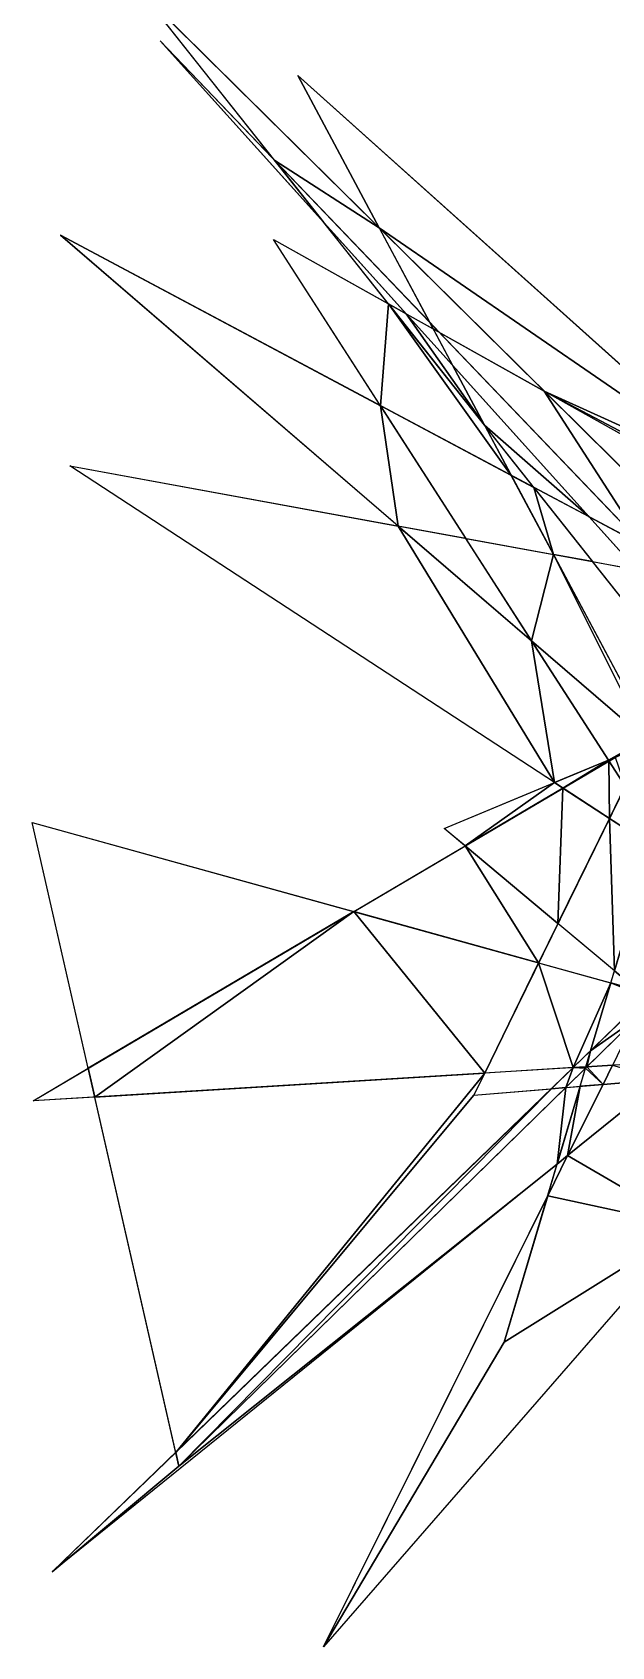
# Model space of a CAD drawing. Header units: metres. Extents: x -333 to 305, y -241 to 270.
# Drawn here: x 173.3 to 202.6, y -36.2 to 45.6 of the extents above; entities that cross this region are included whole.
import ezdxf

# ---------------------------------------------------------------- set-up
doc = ezdxf.new("R2010")
doc.units = ezdxf.units.M

msp = doc.modelspace()

# ---------------------------------------------------------------- linework, layer by layer
for p, q in [((240.29407, -30.068024, -350.6922), (178.86438, 47.568237, -345.6922)), ((178.86438, 47.568237, -345.6922), (257.03107, -29.908234, -340.6922)), ((174.29205, -32.41043, -405.6922), (256.51257, 47.26584, -410.6922)), ((256.51257, 47.26584, -410.6922), (180.7012, -27.054092, -415.6922)), ((256.8069, -35.397415, -375.6922), (179.7536, 45.179596, -370.6922)), ((179.7536, 45.179596, -370.6922), (238.88824, -20.533798, -365.6922)), ((197.16956, -20.768845, -345.6922), (216.72742, 45.27838, -350.6922)), ((253.77686, -16.785904, -410.6922), (186.72629, 43.418457, -405.6922)), ((186.72629, 43.418457, -405.6922), (229.1366, -36.163788, -400.6922)), ((188.0167, -36.196533, -380.6922), (227.49774, 43.28714, -385.6922)), ((173.31943, -8.535858, -370.6922), (253.05444, 38.565918, -375.6922)), ((253.05444, 38.565918, -375.6922), (188.0167, -36.196533, -380.6922)), ((218.44885, 38.378754, -395.6922), (195.62915, -8.252396, -390.6922)), ((248.14587, -3.8403625, -385.6922), (174.70297, 35.320007, -380.6922)), ((174.70297, 35.320007, -380.6922), (256.8069, -35.397415, -375.6922)), ((230.75214, -35.330017, -355.6922), (185.48871, 35.106873, -360.6922)), ((185.48871, 35.106873, -360.6922), (254.43451, -3.5468903, -365.6922)), ((249.19232, 28.175201, -400.6922), (174.29205, -32.41043, -405.6922)), ((194.12299, 5.268265, -395.6922), (249.19232, 28.175201, -400.6922)), ((257.03107, -29.908234, -340.6922), (175.18106, 23.63739, -335.6922)), ((175.18106, 23.63739, -335.6922), (247.04395, 10.45256, -340.6922)), ((247.04395, 10.45256, -340.6922), (197.16956, -20.768845, -345.6922)), ((173.28387, 5.5684967, -415.6922), (253.77686, -16.785904, -410.6922)), ((180.7012, -27.054092, -415.6922), (173.28387, 5.5684967, -415.6922)), ((220.16748, -16.529861, -390.6922), (194.12299, 5.268265, -395.6922)), ((254.43451, -3.5468903, -365.6922), (173.31943, -8.535858, -370.6922)), ((195.62915, -8.252396, -390.6922), (248.14587, -3.8403625, -385.6922))]:
    msp.add_line(p, q)
for points in [[(185.5531, 39.1149, -361.60992), (178.86438, 47.568237, -345.6922), (190.84088, 35.69748, -375.06662), (190.84099, 35.69758, -375.06653)], [(188.04358, 35.967377, -364.69705), (179.7536, 45.179596, -370.6922), (185.5531, 39.1149, -361.60992), (185.5532, 39.114998, -361.60983)], [(209.99097, 22.529236, -379.43558), (190.84088, 35.69748, -375.06662), (186.72629, 43.418457, -405.6922), (186.7264, 43.418556, -405.6921)], [(185.5531, 39.1149, -361.60992), (190.84088, 35.69748, -375.06662), (193.38342, 30.926483, -369.9627), (193.38353, 30.926582, -369.96262)], [(191.80853, 20.586731, -361.13486), (174.70297, 35.320007, -380.6922), (190.9024, 26.682343, -365.02606), (190.90251, 26.682442, -365.02597)], [(192.20776, 31.339905, -365.4093), (191.30423, 31.846466, -364.75394), (188.04358, 35.967377, -364.69705), (188.04369, 35.967476, -364.69696)], [(209.99097, 22.529236, -379.43558), (199.18237, 27.429657, -369.66956), (190.84088, 35.69748, -375.06662), (190.84099, 35.69758, -375.06653)], [(190.9024, 26.682343, -365.02606), (185.48871, 35.106873, -360.6922), (191.30423, 31.846466, -364.75394), (191.30434, 31.846565, -364.75385)], [(190.9024, 26.682343, -365.02606), (191.30423, 31.846466, -364.75394), (197.52777, 23.149628, -366.4768), (197.52788, 23.149727, -366.4767)], [(196.17084, 25.695984, -366.7099), (197.52777, 23.149628, -366.4768), (191.30423, 31.846466, -364.75394), (191.30434, 31.846565, -364.75385)], [(196.17084, 25.695984, -366.7099), (191.30423, 31.846466, -364.75394), (192.20776, 31.339905, -365.4093), (192.20787, 31.340004, -365.4092)], [(196.17084, 25.695984, -366.7099), (192.20776, 31.339905, -365.4093), (194.55042, 28.736664, -367.05014), (194.55052, 28.736763, -367.05005)], [(194.55042, 28.736664, -367.05014), (192.20776, 31.339905, -365.4093), (193.57013, 30.57611, -367.76935), (193.57024, 30.57621, -367.76926)], [(193.8899, 30.39685, -368.88345), (193.57013, 30.57611, -367.76935), (193.38342, 30.926483, -369.9627), (193.38353, 30.926582, -369.96262)], [(193.8899, 30.39685, -368.88345), (199.18237, 27.429657, -369.66956), (204.24548, 19.567719, -368.784), (204.24559, 19.567818, -368.7839)], [(196.17084, 25.695984, -366.7099), (194.55042, 28.736664, -367.05014), (201.46936, 21.047943, -366.4175), (201.46947, 21.048042, -366.41742)], [(206.29248, 20.382355, -366.944), (204.24548, 19.567719, -368.784), (199.18237, 27.429657, -369.66956), (199.18248, 27.429756, -369.66946)], [(209.99097, 22.529236, -379.43558), (205.85956, 23.907959, -355.6922), (199.18237, 27.429657, -369.66956), (199.18248, 27.429756, -369.66946)], [(205.8888, 23.66977, -367.07733), (199.18237, 27.429657, -369.66956), (205.85956, 23.907959, -355.6922), (205.85966, 23.908058, -355.6921)], [(191.80853, 20.586731, -361.13486), (190.9024, 26.682343, -365.02606), (195.22198, 19.96045, -361.94293), (195.22209, 19.960548, -361.94284)], [(196.17084, 25.695984, -366.7099), (201.46936, 21.047943, -366.4175), (198.66565, 22.542877, -364.81375), (198.66576, 22.542976, -364.81366)], [(199.70856, 7.591675, -383.68768), (175.18106, 23.63739, -335.6922), (191.80853, 20.586731, -361.13486), (191.80864, 20.58683, -361.13477)], [(199.66144, 19.145935, -364.4544), (197.52777, 23.149628, -366.4768), (198.66565, 22.542877, -364.81375), (198.66576, 22.542976, -364.81366)], [(199.66144, 19.145935, -364.4544), (198.66565, 22.542877, -364.81375), (201.64087, 18.782745, -363.6331), (201.64098, 18.782845, -363.633)], [(199.70856, 7.591675, -383.68768), (191.80853, 20.586731, -361.13486), (198.55188, 14.778564, -364.54807), (198.55199, 14.778665, -364.54797)], [(203.87695, 18.372498, -364.43704), (201.46936, 21.047943, -366.4175), (204.24548, 19.567719, -368.784), (204.24559, 19.567818, -368.7839)], [(199.66144, 19.145935, -364.4544), (198.55188, 14.778564, -364.54807), (195.22198, 19.96045, -361.94293), (195.22209, 19.960548, -361.94284)], [(204.34296, 9.790634, -373.13376), (198.55188, 14.778564, -364.54807), (199.66144, 19.145935, -364.4544), (199.66154, 19.146034, -364.4543)], [(204.34296, 9.790634, -373.13376), (199.66144, 19.145935, -364.4544), (204.54889, 9.974701, -372.7156), (204.549, 9.974801, -372.7155)], [(201.64087, 18.782745, -363.6331), (203.87695, 18.372498, -364.43704), (206.10089, 13.146133, -368.71048), (206.101, 13.146234, -368.7104)], [(204.34296, 9.790634, -373.13376), (202.44006, 8.72789, -374.05252), (198.55188, 14.778564, -364.54807), (198.55199, 14.778665, -364.54797)], [(199.70856, 7.591675, -383.68768), (198.55188, 14.778564, -364.54807), (202.44006, 8.72789, -374.05252), (202.44017, 8.72799, -374.05243)], [(204.34296, 9.790634, -373.13376), (202.79108, 8.873886, -373.4531), (202.44006, 8.72789, -374.05252), (202.44017, 8.72799, -374.05243)], [(199.70856, 7.591675, -383.68768), (202.44006, 8.72789, -374.05252), (200.1413, 7.3085938, -371.80206), (200.1414, 7.308694, -371.80197)], [(202.44006, 8.72789, -374.05252), (202.46869, 8.683441, -373.00357), (200.1413, 7.3085938, -371.80206), (200.1414, 7.308694, -371.80197)], [(202.46869, 8.683441, -373.00357), (202.4917, 5.770981, -380.63077), (200.1413, 7.3085938, -371.80206), (200.1414, 7.308694, -371.80197)], [(202.44006, 8.72789, -374.05252), (202.79108, 8.873886, -373.4531), (202.46869, 8.683441, -373.00357), (202.4688, 8.683541, -373.00348)], [(202.79108, 8.873886, -373.4531), (203.2909, 7.4039917, -376.9427), (202.46869, 8.683441, -373.00357), (202.4688, 8.683541, -373.00348)], [(202.4917, 5.770981, -380.63077), (202.46869, 8.683441, -373.00357), (203.2909, 7.4039917, -376.9427), (203.291, 7.404092, -376.9426)], [(199.70856, 7.591675, -383.68768), (195.18402, 4.3802032, -389.1345), (194.12299, 5.268265, -395.6922), (194.1231, 5.268365, -395.6921)], [(199.70856, 7.591675, -383.68768), (200.1413, 7.3085938, -371.80206), (195.18402, 4.3802032, -389.1345), (195.18413, 4.3803034, -389.1344)], [(203.2909, 7.4039917, -376.9427), (204.61682, 4.3807526, -380.88113), (202.4917, 5.770981, -380.63077), (202.4918, 5.771081, -380.63068)], [(200.1413, 7.3085938, -371.80206), (199.8855, 0.44529724, -388.9578), (195.18402, 4.3802032, -389.1345), (195.18413, 4.3803034, -389.1344)], [(199.8855, 0.44529724, -388.9578), (200.1413, 7.3085938, -371.80206), (202.4917, 5.770981, -380.63077), (202.4918, 5.771081, -380.63068)], [(199.8855, 0.44529724, -388.9578), (202.4917, 5.770981, -380.63077), (202.74323, -1.9464874, -387.33444), (202.74333, -1.9463874, -387.33435)], [(204.61682, 4.3807526, -380.88113), (202.74323, -1.9464874, -387.33444), (202.4917, 5.770981, -380.63077), (202.4918, 5.771081, -380.63068)], [(189.54895, 1.0513916, -395.2601), (176.11523, -6.8842926, -393.27985), (173.28387, 5.5684967, -415.6922), (173.28398, 5.568597, -415.6921)], [(195.18402, 4.3802032, -389.1345), (198.90991, -1.5483246, -389.79156), (189.54895, 1.0513916, -395.2601), (189.54906, 1.0514916, -395.26)], [(198.90991, -1.5483246, -389.79156), (195.18402, 4.3802032, -389.1345), (199.8855, 0.44529724, -388.9578), (199.8856, 0.44539723, -388.9577)], [(189.54895, 1.0513916, -395.2601), (176.44702, -8.343491, -383.7952), (176.11523, -6.8842926, -393.27985), (176.11534, -6.8841925, -393.27975)], [(176.44702, -8.343491, -383.7952), (189.54895, 1.0513916, -395.2601), (196.17847, -7.1299286, -389.07846), (196.17857, -7.1298285, -389.07837)], [(198.90991, -1.5483246, -389.79156), (196.17847, -7.1299286, -389.07846), (189.54895, 1.0513916, -395.2601), (189.54906, 1.0514916, -395.26)], [(196.17847, -7.1299286, -389.07846), (198.90991, -1.5483246, -389.79156), (200.66455, -6.854004, -388.1513), (200.66466, -6.853904, -388.1512)], [(202.56085, -2.562271, -387.778), (200.66455, -6.854004, -388.1513), (198.90991, -1.5483246, -389.79156), (198.91002, -1.5482246, -389.79147)], [(202.56085, -2.562271, -387.778), (202.74323, -1.9464874, -387.33444), (203.93488, -2.9438477, -386.70535), (203.93498, -2.9437478, -386.70526)], [(200.66455, -6.854004, -388.1513), (202.56085, -2.562271, -387.778), (201.54169, -6.003998, -390.69122), (201.5418, -6.0038977, -390.69113)], [(204.34521, -3.2872772, -389.79956), (201.54169, -6.003998, -390.69122), (202.56085, -2.562271, -387.778), (202.56096, -2.5621712, -387.77792)], [(202.56085, -2.562271, -387.778), (203.93488, -2.9438477, -386.70535), (204.34521, -3.2872772, -389.79956), (204.34532, -3.2871773, -389.79947)], [(201.54169, -6.003998, -390.69122), (204.34521, -3.2872772, -389.79956), (203.81134, -4.3986206, -394.11682), (203.81145, -4.3985205, -394.11673)], [(201.34967, -6.8118744, -395.0446), (201.54169, -6.003998, -390.69122), (203.81134, -4.3986206, -394.11682), (203.81145, -4.3985205, -394.11673)], [(201.34967, -6.8118744, -395.0446), (203.81134, -4.3986206, -394.11682), (202.6524, -6.731735, -392.82343), (202.65251, -6.731635, -392.82333)], [(201.54169, -6.003998, -390.69122), (201.30157, -6.8148346, -393.54413), (200.66455, -6.854004, -388.1513), (200.66466, -6.853904, -388.1512)], [(201.34967, -6.8118744, -395.0446), (201.30157, -6.8148346, -393.54413), (201.54169, -6.003998, -390.69122), (201.5418, -6.0038977, -390.69113)], [(173.31943, -8.535858, -370.6922), (176.11523, -6.8842926, -393.27985), (176.44702, -8.343491, -383.7952), (176.44713, -8.34339, -383.7951)], [(196.17847, -7.1299286, -389.07846), (180.54199, -26.353882, -408.01688), (176.44702, -8.343491, -383.7952), (176.44713, -8.34339, -383.7951)], [(196.17847, -7.1299286, -389.07846), (195.62915, -8.252396, -390.6922), (180.54199, -26.353882, -408.01688), (180.5421, -26.353783, -408.01678)], [(200.66455, -6.854004, -388.1513), (200.27863, -7.861786, -402.05963), (199.5625, -7.9219513, -389.7785), (199.5626, -7.921851, -389.7784)], [(201.2832, -6.877014, -392.57693), (200.27863, -7.861786, -402.05963), (200.66455, -6.854004, -388.1513), (200.66466, -6.853904, -388.1512)], [(201.2832, -6.877014, -392.57693), (200.66455, -6.854004, -388.1513), (201.30157, -6.8148346, -393.54413), (201.30168, -6.8147345, -393.54404)], [(201.2832, -6.877014, -392.57693), (202.17004, -7.702896, -391.43192), (201.00977, -7.8003693, -390.36417), (201.00987, -7.800269, -390.36407)], [(201.2832, -6.877014, -392.57693), (201.30157, -6.8148346, -393.54413), (201.34967, -6.8118744, -395.0446), (201.34978, -6.8117743, -395.0445)], [(201.2832, -6.877014, -392.57693), (201.34967, -6.8118744, -395.0446), (202.17004, -7.702896, -391.43192), (202.17015, -7.702796, -391.43182)], [(201.34967, -6.8118744, -395.0446), (202.6524, -6.731735, -392.82343), (202.17004, -7.702896, -391.43192), (202.17015, -7.702796, -391.43182)], [(202.6524, -6.731735, -392.82343), (205.14642, -7.452835, -392.45288), (202.17004, -7.702896, -391.43192), (202.17015, -7.702796, -391.43182)], [(199.5625, -7.9219513, -389.7785), (180.54199, -26.353882, -408.01688), (195.62915, -8.252396, -390.6922), (195.62926, -8.2522955, -390.6921)], [(180.54199, -26.353882, -408.01688), (199.5625, -7.9219513, -389.7785), (180.7012, -27.054092, -415.6922), (180.70131, -27.053993, -415.6921)], [(200.27863, -7.861786, -402.05963), (180.7012, -27.054092, -415.6922), (199.5625, -7.9219513, -389.7785), (199.5626, -7.921851, -389.7784)], [(180.7012, -27.054092, -415.6922), (200.27863, -7.861786, -402.05963), (199.84216, -11.743347, -381.01553), (199.84227, -11.743247, -381.01544)], [(201.00977, -7.8003693, -390.36417), (199.84216, -11.743347, -381.01553), (200.27863, -7.861786, -402.05963), (200.27873, -7.8616858, -402.05954)], [(199.84216, -11.743347, -381.01553), (201.00977, -7.8003693, -390.36417), (200.37854, -11.3094635, -393.10428), (200.37865, -11.309363, -393.1042)], [(200.37854, -11.3094635, -393.10428), (202.17004, -7.702896, -391.43192), (205.14642, -7.452835, -392.45288), (205.14653, -7.452735, -392.4528)], [(205.14642, -7.452835, -392.45288), (206.5412, -14.902206, -362.01038), (200.37854, -11.3094635, -393.10428), (200.37865, -11.309363, -393.1042)], [(202.17004, -7.702896, -391.43192), (200.37854, -11.3094635, -393.10428), (201.00977, -7.8003693, -390.36417), (201.00987, -7.800269, -390.36407)], [(199.36853, -13.342926, -369.17224), (200.37854, -11.3094635, -393.10428), (206.5412, -14.902206, -362.01038), (206.5413, -14.902106, -362.01028)], [(200.37854, -11.3094635, -393.10428), (199.36853, -13.342926, -369.17224), (199.84216, -11.743347, -381.01553), (199.84227, -11.743247, -381.01544)], [(180.7012, -27.054092, -415.6922), (199.84216, -11.743347, -381.01553), (174.29205, -32.41043, -405.6922), (174.29216, -32.41033, -405.6921)], [(197.16956, -20.768845, -345.6922), (188.0167, -36.196533, -380.6922), (199.36853, -13.342926, -369.17224), (199.36864, -13.342826, -369.17215)], [(197.16956, -20.768845, -345.6922), (199.36853, -13.342926, -369.17224), (206.5412, -14.902206, -362.01038), (206.5413, -14.902106, -362.01028)], [(197.16956, -20.768845, -345.6922), (206.5412, -14.902206, -362.01038), (188.0167, -36.196533, -380.6922), (188.0168, -36.196434, -380.6921)], [(180.7012, -27.054092, -415.6922), (174.29205, -32.41043, -405.6922), (180.54199, -26.353882, -408.01688), (180.5421, -26.353783, -408.01678)]]:
    msp.add_3dface(points)

doc.saveas('drawing.dxf')
